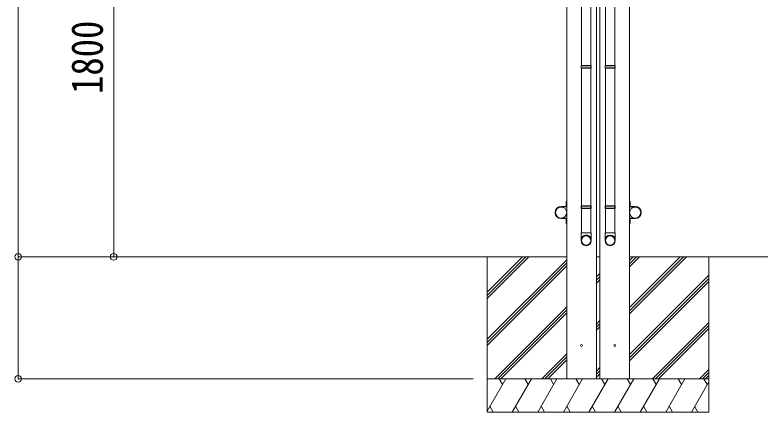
# Model space of a CAD drawing. Units: millimetres at full size, sheet at 1:30. Extents: x -8385 to 8479, y -5853 to 5787.
# Drawn here: x -6214 to -2851, y -3393 to -1601 of the extents above; entities that cross this region are included whole.
import ezdxf
from ezdxf.enums import TextEntityAlignment as Align

# ---------------------------------------------------------------- set-up
doc = ezdxf.new("R2010")
doc.units = ezdxf.units.MM
doc.header["$LTSCALE"] = 30
doc.header["$PDMODE"] = 32
doc.header["$PDSIZE"] = 30
for name, color, linetype, lineweight in [('0-0_0', 7, 'Continuous', 9), ('0-1_本体', 4, 'Continuous', 9), ('0-2_部品', 7, 'Continuous', 9), ('0-5_DIM1', 3, 'Continuous', 9), ('0-A_寸法', 6, 'Continuous', 9)]:
    doc.layers.add(name, color=color, linetype=linetype, lineweight=lineweight)
doc.styles.add('ＭＳ ゴシック', font='')
doc.styles.get('ＭＳ ゴシック').set_extended_font_data('MS Gothic')

msp = doc.modelspace()

# ---------------------------------------------------------------- linework, layer by layer
at = {"layer": '0-0_0'}
for p, q in [((-3725.24, -2692.83), (-5438.45, -2692.83)), ((-4082.76, -2692.83), (-4082.76, -3392.83)), ((-4082.76, -2852.2), (-3923.39, -2692.83)), ((-4082.76, -2866.34), (-3909.25, -2692.83)), ((-4082.76, -2880.48), (-3895.11, -2692.83)), ((-4082.76, -3064.33), (-3725.24, -2706.81)), ((-4082.76, -3078.47), (-3725.24, -2720.95)), ((-3574.26, -2692.83), (-3591.26, -2692.83)), ((-3440.28, -2692.83), (-1430.93, -2692.83)), ((-3440.28, -2949.61), (-3183.5, -2692.83)), ((-3440.28, -2921.32), (-3211.78, -2692.83)), ((-3440.28, -2935.47), (-3197.64, -2692.83)), ((-3440.28, -2737.48), (-3395.63, -2692.83)), ((-3440.28, -2723.34), (-3409.77, -2692.83)), ((-3440.28, -2709.19), (-3423.91, -2692.83)), ((-3082.76, -2692.83), (-3082.76, -3392.83)), ((-4082.76, -3092.61), (-3725.24, -2735.1)), ((-3591.26, -2784.96), (-3574.26, -2767.96)), ((-3591.26, -2799.1), (-3574.26, -2782.11)), ((-3440.28, -3133.46), (-3082.76, -2775.94)), ((-3440.28, -3147.6), (-3082.76, -2790.08)), ((-3591.26, -2813.25), (-3574.26, -2796.25)), ((-3440.28, -3161.74), (-3082.76, -2804.22)), ((-4049.13, -3242.83), (-3725.24, -2918.94)), ((-4034.99, -3242.83), (-3725.24, -2933.09)), ((-4020.84, -3242.83), (-3725.24, -2947.23)), ((-3591.26, -2997.09), (-3574.26, -2980.09)), ((-3337.52, -3242.83), (-3082.76, -2988.07)), ((-3591.26, -3011.24), (-3574.26, -2994.24)), ((-3591.26, -3025.38), (-3574.26, -3008.38)), ((-3323.38, -3242.83), (-3082.76, -3002.21)), ((-3309.23, -3242.83), (-3082.76, -3016.36)), ((-3837, -3242.83), (-3725.24, -3131.07)), ((-3822.85, -3242.83), (-3725.24, -3145.22)), ((-3808.71, -3242.83), (-3725.24, -3159.36)), ((-3591.26, -3209.23), (-3574.26, -3192.23)), ((-3591.26, -3223.37), (-3574.26, -3206.37)), ((-3591.26, -3237.51), (-3574.26, -3220.51)), ((-3125.39, -3242.83), (-3082.76, -3200.2)), ((-3111.24, -3242.83), (-3082.76, -3214.35)), ((-3082.76, -3242.83), (-4082.76, -3242.83)), ((-4082.76, -3388.04), (-3998.92, -3242.83)), ((-4013.93, -3268.81), (-4028.93, -3242.83)), ((-3970.06, -3392.83), (-3883.45, -3242.83)), ((-3898.46, -3268.81), (-3913.46, -3242.83)), ((-3854.59, -3392.83), (-3767.98, -3242.83)), ((-3782.99, -3268.81), (-3797.99, -3242.83)), ((-3739.12, -3392.83), (-3652.51, -3242.83)), ((-3667.52, -3268.81), (-3682.52, -3242.83)), ((-3623.65, -3392.83), (-3537.04, -3242.83)), ((-3552.04, -3268.81), (-3567.05, -3242.83)), ((-3508.18, -3392.83), (-3421.57, -3242.83)), ((-3436.57, -3268.81), (-3451.58, -3242.83)), ((-3392.71, -3392.83), (-3306.1, -3242.83)), ((-3336.1, -3242.83), (-3321.1, -3268.81)), ((-3277.24, -3392.83), (-3190.63, -3242.83)), ((-3220.63, -3242.83), (-3205.63, -3268.81)), ((-3161.77, -3392.83), (-3082.76, -3255.99)), ((-3105.16, -3242.83), (-3090.16, -3268.81)), ((-3097.1, -3242.83), (-3082.76, -3228.49)), ((-4082.76, -3392.83), (-3082.76, -3392.83)), ((-4070.53, -3366.85), (-4055.53, -3392.83)), ((-3955.06, -3366.85), (-3940.06, -3392.83)), ((-3839.59, -3366.85), (-3824.59, -3392.83)), ((-3724.12, -3366.85), (-3709.12, -3392.83)), ((-3608.65, -3366.85), (-3593.65, -3392.83)), ((-3493.18, -3366.85), (-3478.18, -3392.83)), ((-3377.71, -3366.85), (-3362.71, -3392.83)), ((-3262.24, -3366.85), (-3247.24, -3392.83)), ((-3146.77, -3366.85), (-3131.77, -3392.83))]:
    msp.add_line(p, q, dxfattribs=at)
at = {"layer": '0-1_本体'}
for p, q in [((-3724.28, -779.83), (-3724.28, -3242.83)), ((-3440.28, -779.83), (-3440.28, -3242.83)), ((-3590.28, -815.94), (-3590.28, -3242.83)), ((-3574.28, -815.94), (-3574.28, -3242.83))]:
    msp.add_line(p, q, dxfattribs=at)
at = {"layer": '0-2_部品'}
for p, q in [((-3657.29, -1092.28), (-3657.29, -1829.47)), ((-3615.29, -1092.28), (-3615.29, -1829.47)), ((-3549.27, -1092.28), (-3549.27, -1829.47)), ((-3507.27, -1092.28), (-3507.27, -1829.47)), ((-3659.29, -1831.47), (-3658.29, -1829.47)), ((-3659.29, -1831.47), (-3613.29, -1831.47)), ((-3659.29, -1831.47), (-3659.29, -1839.47)), ((-3659.29, -1839.47), (-3613.29, -1839.47)), ((-3659.29, -1839.47), (-3658.29, -1841.47)), ((-3658.29, -1829.47), (-3614.29, -1829.47)), ((-3658.29, -1841.47), (-3614.29, -1841.47)), ((-3657.29, -1841.47), (-3657.29, -2584.66)), ((-3615.29, -1841.47), (-3615.29, -2584.66)), ((-3613.29, -1831.47), (-3614.29, -1829.47)), ((-3551.27, -1831.47), (-3550.27, -1829.47)), ((-3505.27, -1831.47), (-3551.27, -1831.47)), ((-3505.27, -1839.47), (-3551.27, -1839.47)), ((-3506.27, -1829.47), (-3550.27, -1829.47)), ((-3506.27, -1841.47), (-3550.27, -1841.47)), ((-3549.27, -1841.47), (-3549.27, -2584.66)), ((-3507.27, -1841.47), (-3507.27, -2584.66)), ((-3505.27, -1831.47), (-3506.27, -1829.47)), ((-3505.27, -1839.47), (-3506.27, -1841.47)), ((-3505.27, -1831.47), (-3505.27, -1839.47)), ((-3659.29, -2464.66), (-3658.29, -2462.66)), ((-3659.29, -2464.66), (-3613.29, -2464.66)), ((-3659.29, -2464.66), (-3659.29, -2472.66)), ((-3659.29, -2472.66), (-3613.29, -2472.66)), ((-3659.29, -2472.66), (-3658.29, -2474.66)), ((-3658.29, -2462.66), (-3614.29, -2462.66)), ((-3658.29, -2474.66), (-3614.29, -2474.66)), ((-3657.29, -2474.66), (-3657.29, -2584.66)), ((-3615.29, -2474.66), (-3615.29, -2584.66)), ((-3613.29, -2464.66), (-3614.29, -2462.66)), ((-3551.27, -2464.66), (-3550.27, -2462.66)), ((-3505.27, -2464.66), (-3551.27, -2464.66)), ((-3505.27, -2472.66), (-3551.27, -2472.66)), ((-3506.27, -2462.66), (-3550.27, -2462.66)), ((-3506.27, -2474.66), (-3550.27, -2474.66)), ((-3549.27, -2474.66), (-3549.27, -2584.66)), ((-3507.27, -2474.66), (-3507.27, -2584.66)), ((-3505.27, -2464.66), (-3506.27, -2462.66)), ((-3505.27, -2472.66), (-3506.27, -2474.66)), ((-3505.27, -2464.66), (-3505.27, -2472.66)), ((-3659.29, -2618.8), (-3659.29, -2584.66)), ((-3659.29, -2584.66), (-3613.29, -2584.66)), ((-3613.29, -2618.8), (-3613.29, -2584.66)), ((-3551.27, -2618.8), (-3551.27, -2584.66)), ((-3505.27, -2584.66), (-3551.27, -2584.66)), ((-3505.27, -2618.8), (-3505.27, -2584.66))]:
    msp.add_line(p, q, dxfattribs=at)
for points in [[(-3613.29, -1831.47), (-3613.29, -1839.47), (-3614.29, -1841.47)], [(-3551.27, -1831.47), (-3551.27, -1839.47), (-3550.27, -1841.47)], [(-3613.29, -2464.66), (-3613.29, -2472.66), (-3614.29, -2474.66)], [(-3551.27, -2464.66), (-3551.27, -2472.66), (-3550.27, -2474.66)]]:
    msp.add_lwpolyline(points, dxfattribs=at)
at = {"layer": '0-2_部品', "color": 4}
for centre in [(-3657.28, -3092.83), (-3507.28, -3092.83)]:
    msp.add_circle(centre, 4.5, dxfattribs=at)
at = {"layer": '0-2_部品'}
for centre, major_axis, ratio, start_param, end_param in [((-3636.29, -2617.06), (23, 0), 0.996195, 6.2831853, 9.424778), ((-3636.29, -2618.8), (23, 0), 0.996195, 6.2831853, 9.424778), ((-3636.29, -2618.8), (0, -23.43), 0.981806, 4.712389, 7.8539816), ((-3528.27, -2617.06), (-23, 0), 0.996195, 3.1415927, 6.2831853), ((-3528.27, -2618.8), (-23, 0), 0.996195, 3.1415927, 6.2831853), ((-3528.27, -2618.8), (0, -23.43), 0.981806, 4.712389, 7.8539816)]:
    msp.add_ellipse(centre, major_axis=major_axis, ratio=ratio, start_param=start_param, end_param=end_param, dxfattribs=at)
for centre, major_axis in [((-3636.29, -2618.8), (-21, 0)), ((-3528.27, -2618.8), (21, 0))]:
    msp.add_ellipse(centre, major_axis=major_axis, ratio=0.996195, dxfattribs=at)
at = {"layer": '0-5_DIM1'}
for p, q in [((-3724.28, -2442.83), (-3726.28, -2442.83)), ((-3726.28, -2465.53), (-3726.28, -2442.83)), ((-3724.28, -2442.83), (-3724.28, -2465.53)), ((-3440.28, -2442.83), (-3438.28, -2442.83)), ((-3440.28, -2442.83), (-3440.28, -2465.53)), ((-3438.28, -2465.53), (-3438.28, -2442.83)), ((-3749.28, -2465.53), (-3726.28, -2465.53)), ((-3726.28, -2467.53), (-3749.28, -2467.53)), ((-3415.28, -2465.53), (-3438.28, -2465.53)), ((-3438.28, -2467.53), (-3415.28, -2467.53)), ((-3726.28, -2518.13), (-3749.28, -2518.13)), ((-3749.28, -2520.13), (-3726.28, -2520.13)), ((-3726.28, -2520.13), (-3726.28, -2542.83)), ((-3724.28, -2542.83), (-3724.28, -2520.13)), ((-3440.28, -2542.83), (-3440.28, -2520.13)), ((-3438.28, -2518.13), (-3415.28, -2518.13)), ((-3438.28, -2520.13), (-3438.28, -2542.83)), ((-3415.28, -2520.13), (-3438.28, -2520.13)), ((-3724.28, -2542.83), (-3726.28, -2542.83)), ((-3440.28, -2542.83), (-3438.28, -2542.83))]:
    msp.add_line(p, q, dxfattribs=at)
for centre in [(-3749.28, -2492.83), (-3415.28, -2492.83)]:
    msp.add_circle(centre, 25, dxfattribs=at)
for centre, radius, start, end in [((-3749.28, -2492.83), 27.3, 90, 270), ((-3749.28, -2492.83), 25.3, 90, 270), ((-3726.28, -2465.53), 2, 270, 0), ((-3438.28, -2465.53), 2, 180, 270), ((-3415.28, -2492.83), 27.3, 270, 90), ((-3415.28, -2492.83), 25.3, 270, 90), ((-3726.28, -2520.13), 2, 0, 90), ((-3438.28, -2520.13), 2, 90, 180)]:
    msp.add_arc(centre, radius, start, end, dxfattribs=at)
at = {"layer": '0-A_寸法'}
for p, q in [((-6199.01, -800.43), (-6199.01, -2692.83)), ((-5768.35, -2692.83), (-5768.35, -892.85)), ((-6199.01, -2692.83), (-5645.18, -2692.83)), ((-6199.01, -3242.83), (-6199.01, -2692.83)), ((-5768.35, -2692.83), (-5330.7, -2692.83)), ((-6199.01, -3242.83), (-4146.37, -3242.83))]:
    msp.add_line(p, q, dxfattribs=at)
for p in [(-6199.01, -2692.83), (-5768.35, -2692.83), (-6199.01, -3242.83)]:
    msp.add_point(p, dxfattribs=at)

# ---------------------------------------------------------------- texts
at = {"layer": '0-A_寸法', "color": 7, "style": 'ＭＳ ゴシック', "width": 0.85}
msp.add_text('1800', height=143, rotation=90, dxfattribs=at).set_placement((-5774.35, -1957.84), align=Align.BOTTOM_LEFT)

doc.saveas('drawing.dxf')
